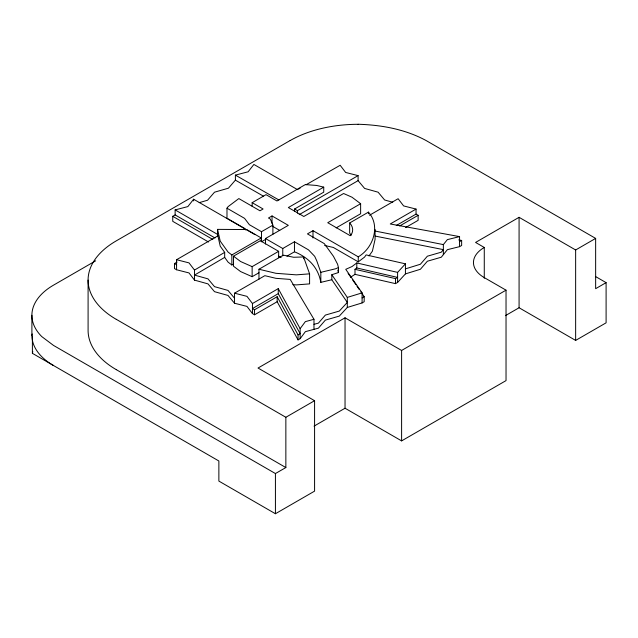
<?xml version="1.0" encoding="UTF-8"?>
<svg xmlns="http://www.w3.org/2000/svg" width="638" height="638" viewBox="0 0 638 638"><rect width="100%" height="100%" fill="white"/><g stroke="black" fill="none" stroke-linecap="round" stroke-linejoin="round"><path stroke-width="0.96" d="M88.092 280.09L88.092 330.404A96.091 55.49 0 0 0 116.283 369.649M95.676 260.806L53.528 285.146A73.841 42.626 0 0 0 41.789 336.609L53.528 345.437L275.425 473.548L285.856 467.558L285.856 417.276L116.291 319.335M314.024 426.144L345.038 408.232L401.605 440.89L506.03 380.607L506.03 290.17L401.605 350.461L345.038 317.804L258.023 368.038L314.582 400.696L314.582 491.132L275.425 513.742L218.866 481.084L218.866 460.987L32.394 353.332L32.394 336.106M345.038 408.232L345.038 317.804M401.605 440.89L401.605 350.461M484.274 278.272L484.274 247.464L475.573 242.44L519.077 217.319L575.643 249.976L575.643 340.413L519.077 307.755L505.432 315.635M519.077 307.755L519.077 217.319M358.093 124.258C381.62 124.952 405.202 129.219 426.088 140.535L595.645 238.405L595.645 288.687L606.1 282.634L595.78 276.677M53.528 365.534A73.841 42.626 0 0 1 31.9 335.389L32.227 333.953M32.394 353.332L32.793 351.554M351.203 235.286L349.648 233.037L349.648 222.989L368.453 212.127C380.846 225.988 373.19 248.126 358.261 256.827L358.261 261.851L333.331 247.456L324.654 245.478M245.774 229.991L244.569 228.404L226.984 218.252L226.984 208.203L228.101 206.64L238.827 198.577L259.977 210.787L263.087 208.985L252.154 202.669L252.154 206.321M368.971 255.958L372.385 251.197L375.072 239.425L375.072 229.377M277.163 301.726L254.538 314.789L252.457 313.585L252.457 303.536L278.256 288.639L278.256 293.663L252.457 308.561L254.538 309.765L277.163 296.702L277.163 301.726L298.05 339.91L300.139 338.698L300.139 328.65L305.363 321.624L313.976 319.295L313.976 329.344M300.139 338.698L305.363 331.664L318.41 328.155L325.372 320.116L339.296 316.097L347.303 307.452L362.097 302.93L364.186 301.726L364.186 296.702L360.861 291.861M254.929 234.624L193.625 199.231L187.859 206.584L175.131 209.91L175.131 214.934L215.006 237.958M443.354 254.65L443.354 244.601L447.374 239.625L459.559 236.61L459.559 246.659L447.374 249.673L441.289 257.21L427.364 261.229L420.402 269.268L405.433 273.893L397.602 282.435L395.512 283.639L354.999 274.348L350.437 277.299M297.539 189.645L253.892 164.444L248.126 171.789L235.398 175.123L235.398 180.147L228.436 188.186L214.512 192.197L207.549 200.236L199.2 202.653M397.602 282.435L397.602 272.386L405.433 263.845L366.124 254.905L364.521 257.138L358.261 261.851M397.602 272.386L356.801 262.952L352.001 266.556L345.756 269.324L362.097 292.882L362.097 302.93M354.999 269.324L356.801 267.976L397.602 277.41L395.512 278.615L354.999 269.324L354.999 274.348M252.457 313.585L246.97 306.399L234.529 303.233L227.997 295.442L214.512 291.678L207.988 283.886L194.494 280.122L194.494 270.073L224.68 252.369L220.23 246.172L217.55 234.401L217.55 229.377L246.643 229.536L261.253 237.966L261.253 241.627M224.68 252.369L224.68 257.393L194.494 275.098L207.988 278.862L214.512 286.653L227.997 290.418L234.529 298.209M575.643 249.976L595.645 238.405M290.107 140.543L116.299 240.845A96.091 55.466 0 0 0 116.276 319.351M208.546 242.009L172.746 221.338L172.746 216.314L175.131 214.934M252.154 202.669L266.014 194.662L276.956 200.978L305.339 184.589L316.695 185.459L323.729 187.141L323.729 192.166L294.565 209.001L294.565 211.513M194.494 280.122L189.015 272.936L176.574 269.77L176.574 259.722L217.885 235.869M176.574 269.77L174.485 268.566L174.485 263.542L177.037 262.066M265.48 244.011L265.48 238.532L288.312 225.35L272.035 215.947L268.478 218.005L270.321 219.065L272.889 225.126L272.889 234.266M323.729 187.141L288.352 207.557L303.808 216.481L343.603 193.505L352.001 197.222L360.63 203.713L360.63 213.762L336.17 227.886M294.565 209.001L297.428 210.652L358.093 175.625L358.093 180.65L364.617 188.433L378.111 192.197L384.634 199.989L392.729 202.246M226.984 208.203L244.569 218.356L249.378 224.712L261.5 231.706L272.889 225.126M299.134 214.687L358.093 180.65M233.54 264.02L231.857 264.985L231.857 254.945L261.253 237.966M258.98 272.737L252.138 276.685L240.622 271.581L233.516 266.237L233.516 256.189L260.288 240.733L278.647 251.332L278.647 257.728M265.567 239.402L261.5 241.754L261.5 231.706M358.261 256.827L312.995 230.685L307.444 233.891L324.279 243.612L333.451 256.301L337.59 264.212L338.443 267.537L338.443 272.562L331.824 274.707L331.824 279.731L347.303 302.428L339.296 311.073L325.372 315.092L318.41 323.131L313.976 324.319M265.48 238.532L282.762 248.509L294.461 241.754L308.497 249.857L314.678 256.309L316.711 260.695L320.826 272.314L320.826 282.363L331.824 279.731M360.63 203.713L327.741 222.71L350.214 235.685C353.986 232.176 353.165 226.346 349.648 222.989M233.516 256.189L240.622 261.532L252.138 266.636L278.647 251.332M258.964 279.292L258.964 269.244L283.352 255.168L293.663 257.266L303.576 256.962L309.589 273.846L309.589 283.886L296.311 284.899L292.826 284.636M286.94 256.141L294.461 251.803C308.306 257.345 318.25 267.442 320.826 282.363M234.529 303.233L234.529 293.185L264.85 275.68L275.927 278.327L290.21 279.412L313.976 319.295M369.482 215.269L398.12 198.729L403.607 205.914L416.048 209.081L416.048 214.105L396.27 225.525M416.048 209.081L390.249 223.978L459.559 236.61M399.699 225.956L418.137 215.309L418.137 220.333L405.569 227.591M298.05 339.91L298.05 334.886L300.139 333.674L278.256 293.663M362.097 297.906L364.186 296.702M459.559 241.635L461.649 240.43L461.649 245.455L459.559 246.659M285.856 417.276L314.582 400.696M575.643 340.413L606.1 322.828L606.1 282.634M298.393 189.151L300.099 188.178M306.065 184.765L340.166 165.274L345.652 172.459L358.093 175.625M338.443 267.537L335.692 268.757L320.826 272.314M405.433 268.869L420.402 264.244L427.364 256.205L441.289 252.185L443.354 249.625L375.24 236.1M331.824 274.707L347.303 297.404L362.097 292.882M309.589 273.846L296.311 274.85L275.927 273.303L258.964 269.244M458.73 239.904L461.649 240.43M375.24 231.076L443.354 244.601M176.574 259.722L189.015 262.888L194.494 270.073M234.529 293.185L246.97 296.351L252.457 303.536M235.398 175.123L278.902 199.981M235.398 180.147L263.55 196.233M416.048 214.105L418.137 215.309M506.03 290.17L484.274 277.61A36.916 21.317 0 0 1 484.274 247.464M272.889 226.49L279.747 230.454M278.647 256.181L281.119 257.608M175.131 209.91L217.55 234.401M172.746 216.314L212.805 239.449M174.485 263.542L176.574 264.746M116.291 369.649L285.856 467.558M231.857 254.945L228.101 252.114L220.23 241.148L217.55 229.377M231.857 264.985L228.101 262.162L224.68 257.393M348.101 273.311L350.868 277.347M352.535 279.763L355.868 284.604M356.977 286.215L359.194 289.445M278.256 288.639L300.139 328.65M277.163 296.702L298.05 334.886M337.805 270.073L338.443 272.562M405.433 263.845L405.433 273.893M395.512 278.615L395.512 283.639M368.453 212.127L368.453 213.802M356.801 262.952L356.801 267.976M347.303 297.404L347.303 307.452M312.995 230.685L312.995 237.998M303.576 256.962L303.576 258.789M297.428 210.652L297.428 213.164M294.461 241.754L294.461 251.803M282.762 248.509L282.762 255.814M275.425 473.548L275.425 513.742M272.035 215.947L272.035 223.26M254.538 309.765L254.538 314.789M252.138 266.636L252.138 276.685M193.625 199.231L193.625 200.906M31.9 315.292L31.9 335.389M290.146 140.567A96.131 55.434 0 0 1 358.093 124.306"/></g></svg>
